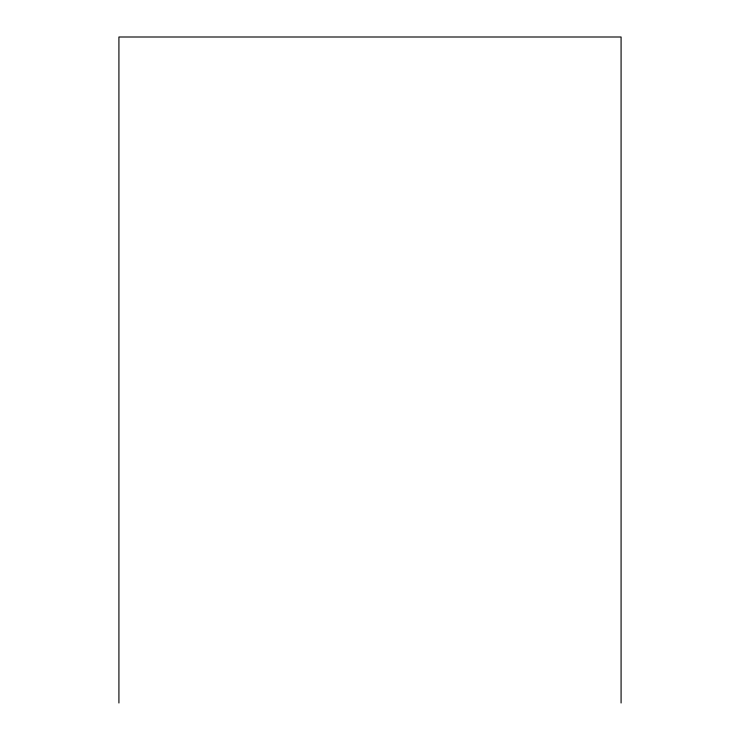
<?xml version="1.0" encoding="UTF-8"?>
<svg xmlns="http://www.w3.org/2000/svg" width="740" height="740" viewBox="0 0 740 740"><rect width="100%" height="100%" fill="white"/><g stroke="black" fill="none" stroke-linecap="round" stroke-linejoin="round"><path stroke-width="1.11" d="M621.082 703L621.082 37L118.918 37L118.918 703"/></g></svg>
